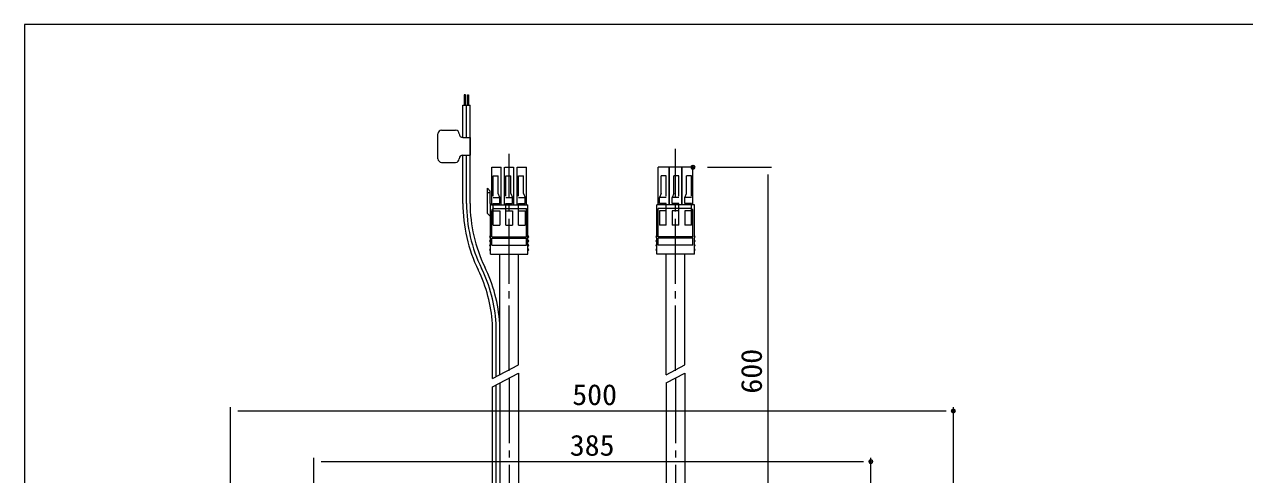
# Model space of a CAD drawing. Units: millimetres, scale not verified. Extents: x -1000 to 1000, y -692 to 693.
# Drawn here: x -1000 to -157, y 381 to 693 of the extents above; entities that cross this region are included whole.
import ezdxf
from ezdxf.enums import TextEntityAlignment as Align

# ---------------------------------------------------------------- set-up
doc = ezdxf.new("R2010")
doc.units = ezdxf.units.MM
doc.header["$LTSCALE"] = 5
doc.header["$PDMODE"] = 32
doc.header["$PDSIZE"] = 2.5
for name, pattern in [('CHAIN2', [12, 9, -1, 1, -1]), ('DASHED3', [4, 3, -1]), ('DOUBLE_CHAIN2', [12.8, 9, -1, 0.6, -0.6, 0.6, -1])]:
    doc.linetypes.add(name, pattern=pattern)
for name, color, linetype, lineweight in [('0-0_zumenwaku', 5, 'Continuous', 9), ('0-3_一般寸法', 1, 'Continuous', 9), ('0-4_0', 3, 'Continuous', 9)]:
    doc.layers.add(name, color=color, linetype=linetype, lineweight=lineweight)
doc.layers.add('0-5_Defpoints', color=7, linetype='Continuous')
doc.styles.add('ＭＳ ゴシック', font='')
doc.styles.get('ＭＳ ゴシック').set_extended_font_data('MS Gothic')

msp = doc.modelspace()

# ---------------------------------------------------------------- linework, layer by layer
at = {"layer": '0-0_zumenwaku'}
msp.add_lwpolyline([(-999.994, -692.449), (1000.006, -692.449), (1000.006, 692.551), (-999.994, 692.551)], close=True, dxfattribs=at)
at = {"layer": '0-3_一般寸法'}
for p, q in [((-527.92, 593.842), (-483.67, 593.842)), ((-486.17, 588.842), (-486.17, 221.805)), ((-857.471, 305.226), (-857.471, 427.967)), ((-852.471, 425.467), (-362.87, 425.467)), ((-357.87, 302.325), (-357.87, 427.967)), ((-799.92, 226.805), (-799.92, 392.967)), ((-794.92, 390.467), (-419.92, 390.467)), ((-414.92, 226.805), (-414.92, 392.967))]:
    msp.add_line(p, q, dxfattribs=at)
at = {"layer": '0-4_0', "color": 2}
for p, q in [((-696.92, 636.692), (-691.92, 636.692)), ((-696.92, 614.464), (-696.92, 636.692)), ((-694.42, 614.464), (-694.42, 636.692)), ((-691.92, 568.92), (-691.92, 636.692)), ((-714.146, 599.742), (-714.146, 616.964)), ((-711.646, 619.464), (-701.92, 619.464)), ((-696.92, 614.464), (-691.92, 614.464)), ((-691.92, 614.464), (-691.921, 602.242)), ((-696.921, 602.242), (-691.921, 602.242)), ((-696.92, 568.92), (-696.92, 602.242)), ((-694.42, 568.92), (-694.42, 602.242)), ((-711.646, 597.242), (-701.921, 597.242)), ((-676.42, 447.861), (-676.42, 485.813)), ((-673.92, 449.171), (-673.92, 485.897)), ((-676.42, 218.555), (-676.42, 442.216)), ((-673.92, 218.555), (-673.92, 443.526))]:
    msp.add_line(p, q, dxfattribs=at)
at = {"layer": '0-4_0', "color": 1, "linetype": 'CHAIN2'}
for p, q in [((-664.92, 453.243), (-664.92, 603.186)), ((-549.92, 453.243), (-549.92, 606.595)), ((-664.92, 448.243), (-664.92, 218.555)), ((-549.92, 448.243), (-549.92, 218.555))]:
    msp.add_line(p, q, dxfattribs=at)
at = {"layer": '0-4_0'}
for p, q in [((-676.92, 567.842), (-676.92, 593.842)), ((-676.92, 593.842), (-670.42, 593.842)), ((-670.42, 567.842), (-670.42, 593.842)), ((-668.17, 567.842), (-668.17, 593.842)), ((-667.92, 593.842), (-661.92, 593.842)), ((-661.67, 567.842), (-661.67, 593.842)), ((-659.42, 567.842), (-659.42, 593.842)), ((-659.42, 593.842), (-652.92, 593.842)), ((-652.92, 567.842), (-652.92, 593.842)), ((-561.92, 567.842), (-561.92, 593.842)), ((-537.92, 593.842), (-561.92, 593.842)), ((-554.42, 567.842), (-554.42, 593.842)), ((-554.17, 567.842), (-554.17, 593.842)), ((-545.67, 567.842), (-545.67, 593.842)), ((-545.42, 567.842), (-545.42, 593.842)), ((-537.92, 567.842), (-537.92, 593.842)), ((-678.12, 568.842), (-678.12, 577.342)), ((-677.92, 533.842), (-677.92, 568.242)), ((-677.12, 567.842), (-651.92, 567.842)), ((-536.92, 567.842), (-562.92, 567.842)), ((-536.92, 533.842), (-536.92, 567.842)), ((-671.42, 450.481), (-671.42, 533.842)), ((-658.42, 457.295), (-658.42, 533.842)), ((-556.42, 450.481), (-556.42, 533.842)), ((-543.42, 457.295), (-543.42, 533.842)), ((-658.42, 451.65), (-658.42, 218.555)), ((-543.42, 451.65), (-543.42, 218.555)), ((-671.42, 444.836), (-671.42, 218.555)), ((-556.42, 444.836), (-556.42, 218.555))]:
    msp.add_line(p, q, dxfattribs=at)
at = {"layer": '0-4_0', "color": 6, "linetype": 'DASHED3'}
for p, q in [((-675.92, 553.842), (-675.92, 587.842)), ((-675.92, 587.842), (-672.42, 587.842)), ((-667.17, 553.842), (-667.17, 587.842)), ((-667.17, 587.842), (-663.67, 587.842)), ((-663.67, 575.742), (-663.67, 587.842)), ((-658.42, 553.842), (-658.42, 587.842)), ((-658.42, 587.842), (-654.92, 587.842)), ((-654.92, 575.742), (-654.92, 587.842)), ((-559.92, 575.742), (-559.92, 587.842)), ((-556.42, 587.842), (-559.92, 587.842)), ((-556.42, 553.842), (-556.42, 587.842)), ((-551.17, 575.742), (-551.17, 587.842)), ((-547.67, 587.842), (-551.17, 587.842)), ((-547.67, 553.842), (-547.67, 587.842)), ((-538.92, 587.842), (-542.42, 587.842)), ((-538.92, 553.842), (-538.92, 587.842)), ((-663.67, 575.742), (-662.67, 572.842)), ((-654.92, 575.742), (-653.92, 572.842)), ((-559.92, 575.742), (-560.92, 572.842)), ((-551.17, 575.742), (-552.17, 572.842)), ((-675.92, 568.842), (-671.42, 568.842)), ((-671.42, 568.842), (-671.42, 572.842)), ((-667.17, 572.842), (-662.67, 572.842)), ((-667.17, 568.842), (-662.67, 568.842)), ((-662.67, 568.842), (-662.67, 572.842)), ((-658.42, 572.842), (-653.92, 572.842)), ((-658.42, 568.842), (-653.92, 568.842)), ((-653.92, 568.842), (-653.92, 572.842)), ((-556.42, 572.842), (-560.92, 572.842)), ((-560.92, 568.842), (-560.92, 572.842)), ((-556.42, 568.842), (-560.92, 568.842)), ((-547.67, 572.842), (-552.17, 572.842)), ((-552.17, 568.842), (-552.17, 572.842)), ((-547.67, 568.842), (-552.17, 568.842)), ((-543.42, 568.842), (-543.42, 572.842)), ((-538.92, 568.842), (-543.42, 568.842)), ((-675.92, 563.842), (-671.42, 563.842)), ((-671.42, 563.842), (-671.42, 553.842)), ((-667.17, 563.842), (-662.67, 563.842)), ((-662.67, 563.842), (-662.67, 553.842)), ((-658.42, 563.842), (-653.92, 563.842)), ((-653.92, 563.842), (-653.92, 553.842)), ((-556.42, 563.842), (-560.92, 563.842)), ((-560.92, 563.842), (-560.92, 553.842)), ((-547.67, 563.842), (-552.17, 563.842)), ((-552.17, 563.842), (-552.17, 553.842)), ((-538.92, 563.842), (-543.42, 563.842)), ((-543.42, 563.842), (-543.42, 553.842)), ((-675.92, 553.842), (-671.42, 553.842)), ((-667.17, 553.842), (-662.67, 553.842)), ((-658.42, 553.842), (-653.92, 553.842)), ((-556.42, 553.842), (-560.92, 553.842)), ((-547.67, 553.842), (-552.17, 553.842)), ((-538.92, 553.842), (-543.42, 553.842))]:
    msp.add_line(p, q, dxfattribs=at)
at = {"layer": '0-4_0', "color": 6}
for p, q in [((-679.92, 576.342), (-678.12, 576.342)), ((-675.42, 565.342), (-652.92, 565.342)), ((-539.42, 565.342), (-561.92, 565.342)), ((-676.92, 545.842), (-676.92, 563.842)), ((-537.92, 545.842), (-537.92, 563.842)), ((-676.92, 540.042), (-676.92, 544.842)), ((-676.92, 544.842), (-652.92, 544.842)), ((-537.92, 544.842), (-561.92, 544.842)), ((-537.92, 540.042), (-537.92, 544.842))]:
    msp.add_line(p, q, dxfattribs=at)
at = {"layer": '0-4_0', "color": 1, "linetype": 'DOUBLE_CHAIN2'}
for p, q in [((-676.42, 447.861), (-658.42, 457.295)), ((-556.42, 450.481), (-543.42, 457.295)), ((-676.42, 442.216), (-658.42, 451.65)), ((-556.42, 444.836), (-543.42, 451.65))]:
    msp.add_line(p, q, dxfattribs=at)
at = {"layer": '0-4_0', "color": 2}
msp.add_lwpolyline([(-695.92, 636.692), (-695.17, 636.692), (-695.17, 643.842), (-695.92, 643.842)], close=True, dxfattribs=at)
msp.add_lwpolyline([(-693.67, 636.692), (-693.67, 643.842), (-692.92, 643.842), (-692.92, 636.692)], dxfattribs=at)
at = {"layer": '0-4_0', "color": 6, "linetype": 'DASHED3'}
for points in [[(-675.92, 572.842), (-671.42, 572.842), (-672.42, 575.742), (-672.42, 587.842)], [(-538.92, 572.842), (-543.42, 572.842), (-542.42, 575.742), (-542.42, 587.842)]]:
    msp.add_lwpolyline(points, dxfattribs=at)
at = {"layer": '0-4_0'}
for points in [[(-677.92, 559.842), (-679.92, 561.842), (-679.92, 579.342), (-678.12, 577.342)], [(-677.92, 533.842), (-651.92, 533.842), (-651.92, 567.842)], [(-536.92, 533.842), (-562.92, 533.842), (-562.92, 567.842)]]:
    msp.add_lwpolyline(points, dxfattribs=at)
at = {"layer": '0-4_0', "color": 6}
for points in [[(-676.92, 545.842), (-652.92, 545.842), (-652.92, 565.342)], [(-537.92, 545.842), (-561.92, 545.842), (-561.92, 565.342)], [(-676.92, 540.042), (-652.92, 540.042), (-652.92, 544.842)], [(-537.92, 540.042), (-561.92, 540.042), (-561.92, 544.842)]]:
    msp.add_lwpolyline(points, dxfattribs=at)
at = {"layer": '0-4_0', "color": 2}
for centre, radius, start, end in [((-711.646, 616.964), 2.5, 89.99973, 179.99973), ((-701.92, 616.964), 2.5, 359.99973, 89.99973), ((-696.92, 616.964), 2.5, 179.99973, 269.99973), ((-711.646, 599.742), 2.5, 179.99973, 269.99973), ((-701.921, 599.742), 2.5, 269.99973, 359.99973), ((-696.921, 599.742), 2.5, 89.99973, 179.99973), ((-591.92, 568.92), 105, 179.99999, 205.98633), ((-591.92, 568.92), 102.5, 179.99999, 205.98633), ((-591.92, 568.92), 100, 179.99999, 205.98633), ((-776.195, 479.098), 102.5, 3.80313, 25.98633), ((-776.195, 479.098), 105, 3.75756, 25.98633), ((-776.195, 479.098), 100, 3.85039, 25.98633)]:
    msp.add_arc(centre, radius, start, end, dxfattribs=at)
at = {"layer": '0-4_0'}
for centre, radius, start, end in [((-677.12, 568.842), 1, 180, 270), ((-677.92, 545.842), 0.5, 90, 270), ((-677.92, 542.842), 0.5, 90, 270), ((-677.92, 539.842), 0.5, 90, 270), ((-651.92, 545.842), 0.5, 270, 90), ((-651.92, 542.842), 0.5, 270, 90), ((-651.92, 539.842), 0.5, 270, 90), ((-562.92, 545.842), 0.5, 90, 270), ((-562.92, 542.842), 0.5, 90, 270), ((-562.92, 539.842), 0.5, 90, 270), ((-536.92, 545.842), 0.5, 270, 90), ((-536.92, 542.842), 0.5, 270, 90), ((-536.92, 539.842), 0.5, 270, 90), ((-677.92, 536.842), 0.5, 90, 270), ((-651.92, 536.842), 0.5, 270, 90), ((-562.92, 536.842), 0.5, 90, 270), ((-536.92, 536.842), 0.5, 270, 90)]:
    msp.add_arc(centre, radius, start, end, dxfattribs=at)
at = {"layer": '0-4_0', "color": 6}
for centre, start, end in [((-675.42, 563.842), 90, 180), ((-539.42, 563.842), 0, 90)]:
    msp.add_arc(centre, 1.5, start, end, dxfattribs=at)
at = {"layer": '0-5_Defpoints'}
for p in [(-537.92, 593.842), (-357.87, 425.467), (-414.92, 390.467)]:
    msp.add_point(p, dxfattribs=at)

# ---------------------------------------------------------------- texts
at = {"layer": '0-3_一般寸法', "color": 2, "style": 'ＭＳ ゴシック', "width": 1.05}
msp.add_text('600', height=14.44, rotation=90, dxfattribs=at).set_placement((-485.895, 437.433), align=Align.BOTTOM_LEFT)
for s, p in [('500', (-621.298, 425.191)), ('385', (-623.02, 390.191))]:
    msp.add_text(s, height=14.44, dxfattribs=at).set_placement(p, align=Align.BOTTOM_LEFT)

doc.saveas('drawing.dxf')
